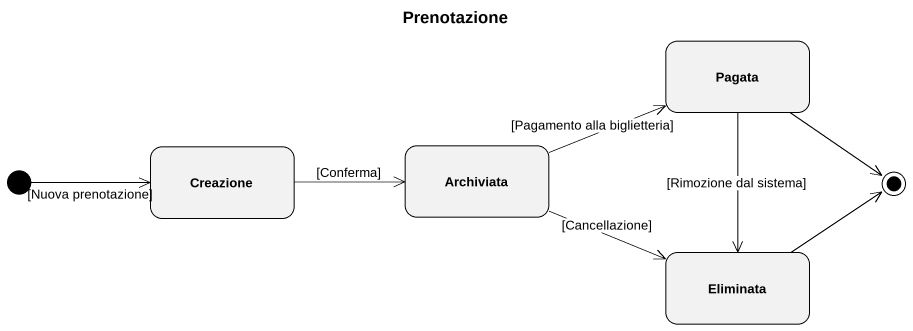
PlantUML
@startuml
title Prenotazione
hide empty description
state Pagata
state Creazione
state Archiviata
state Eliminata
[*] -right-> Creazione : [Nuova prenotazione]
Pagata --> Eliminata : [Rimozione dal sistema]
Creazione -right-> Archiviata : [Conferma]
Archiviata -right-> Pagata : [Pagamento alla biglietteria]
Archiviata -right-> Eliminata : [Cancellazione]
Pagata --> [*]
Eliminata -up-> [*]
@enduml
